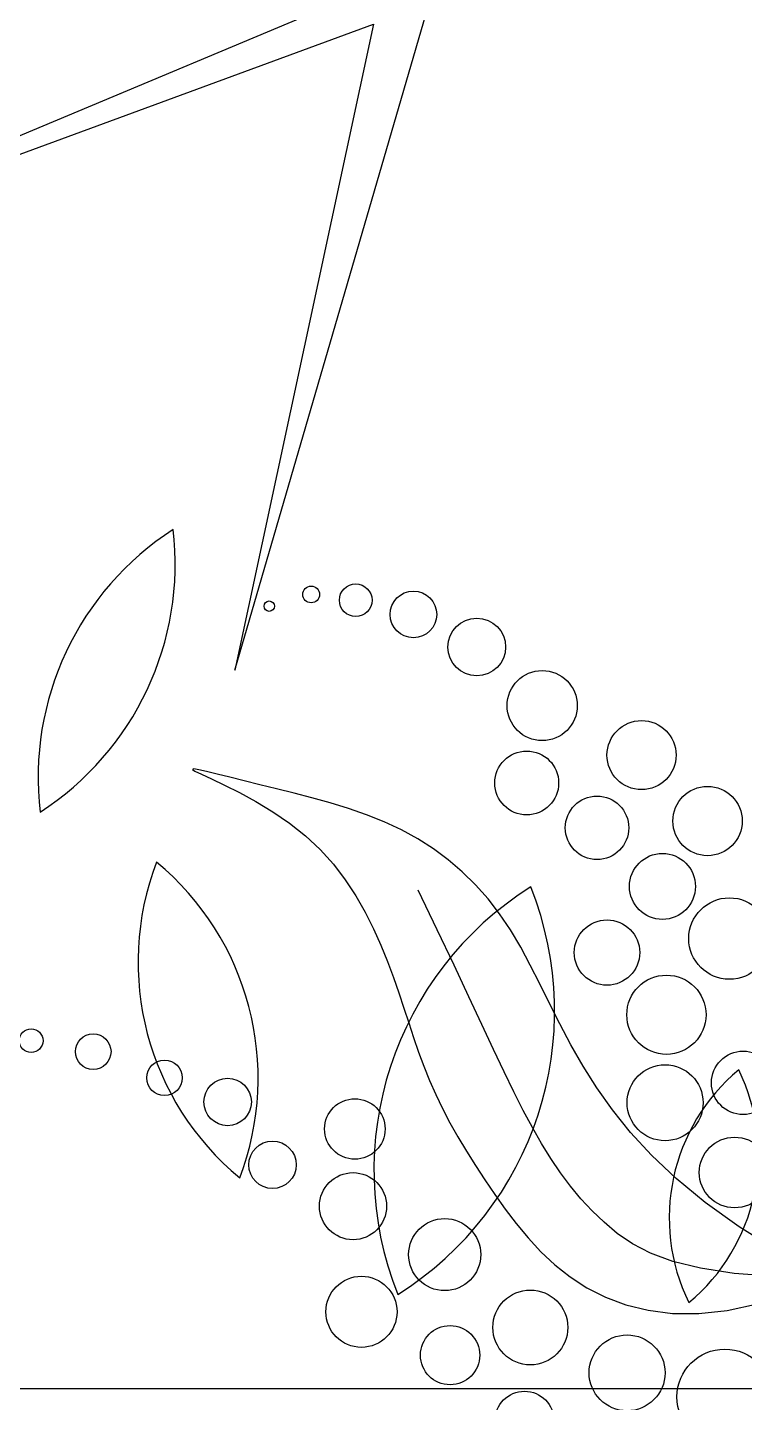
# Model space of a CAD drawing. Header units: millimetres. Extents: x -1030105 to 906887, y -616134 to 1220667.
# Drawn here: x -98231 to -97145, y 561274 to 563357 of the extents above; entities that cross this region are included whole.
import ezdxf
from ezdxf.enums import TextEntityAlignment as Align

# ---------------------------------------------------------------- set-up
doc = ezdxf.new("R2010")
doc.units = ezdxf.units.MM
doc.header["$MEASUREMENT"] = 0
for name, pattern in [('CENTER', [2, 1.25, -0.25, 0.25, -0.25]), ('DASH', [0.35, 0.25, -0.1]), ('DASHED', [0.75, 0.5, -0.25])]:
    doc.linetypes.add(name, pattern=pattern)
doc.layers.add('A-Furniture', color=143, linetype='Continuous')
doc.layers.add('A-Tree', color=98, linetype='Continuous')
doc.layers.add('A-Wall', color=6, linetype='Continuous', lineweight=9)
doc.styles.add('Arial_Bold', font='arialbd.ttf')

# ---------------------------------------------------------------- blocks, each defined once
blk = doc.blocks.new('FUR')
at = {"layer": 'A-Furniture'}
blk.add_spline([(-46363.2046159654, 38182.85801342491), (-48352.45049999998, 38723.47072861483), (-50738.45049999998, 38177.97072861483), (-51361.95049999998, 36516.97072861483), (-50932.45049999998, 34079.47072861483), (-50064.45049999998, 32040.47072861483), (-50421.45049999998, 30984.47072861483), (-51847.95049999998, 29642.97072861483), (-52520.45049999998, 28301.97072861483), (-51538.45049999998, 26725.97072861483), (-50124.45049999998, 25889.47072861483), (-50094.95049999998, 24970.97072861483), (-52639.45049999998, 24598.97072861483), (-55764.95049999998, 24190.97072861483), (-58101.45049999998, 22242.47072861483), (-58906.45049999998, 18981.47072861483), (-56698.45049999998, 16186.47072861483), (-53354.95049999998, 16334.47072861483), (-51777.45049999998, 19442.47072861483), (-50750.45049999998, 19799.47072861483), (-49707.95049999998, 18980.47072861483), (-48063.95049999998, 17525.97072861483), (-44521.95049999998, 19754.47072861483), (-45333.45049999998, 23058.97072861483), (-45063.45049999998, 25559.47072861483), (-44006.95049999998, 26674.97072861483), (-42619.95049999998, 29779.47072861483), (-44288.45049999998, 31022.47072861483), (-44768.45049999998, 31763.97072861483), (-44666.95049999998, 32855.97072861483), (-43949.45049999998, 34829.47072861483), (-44667.45049999998, 36917.97072861483), (-46363.20461596519, 38182.85801342502)], degree=3, dxfattribs=at)
at = {"layer": 'A-Furniture', "color": 8, "linetype": 'DASH', "ltscale": 50}
blk.add_spline([(-50565.95049999998, 37158.97072861483), (-51007.95049999998, 36018.47072861483), (-50216.45049999998, 33498.97072861483), (-49314.45049999998, 31732.97072861483), (-50013.95049999998, 29838.47072861483), (-51872.95049999998, 28826.97072861483), (-52222.45049999998, 28146.47072861483), (-51693.45049999998, 27010.97072861483), (-49882.95049999998, 26208.47072861483), (-49561.45049999998, 25206.47072861483), (-50398.45049999998, 23780.47072861483), (-53858.45049999998, 23927.97072861483), (-55624.95049999998, 23970.97072861483), (-58351.95049999998, 20316.47072861483), (-57893.95049999998, 17233.97072861483), (-55903.95049999998, 16634.97072861483), (-53916.45049999998, 17057.97072861483), (-52627.95049999998, 18970.97072861483), (-51723.95049999998, 19729.47072861483), (-50443.95049999998, 19895.47072861483), (-49094.45049999998, 18897.47072861483), (-47842.95049999998, 18106.47072861483), (-46007.95049999998, 18156.47072861483), (-44971.95049999998, 19467.47072861483), (-45615.95049999998, 21674.97072861483), (-45842.45049999998, 25105.97072861483), (-44013.45049999998, 27179.97072861483), (-43513.95049999998, 29135.47072861483), (-44916.45049999998, 31443.97072861483), (-45133.45049999998, 32868.97072861483), (-44396.45049999998, 34640.47072861483), (-45721.95049999998, 37012.97072861483), (-47384.45049999998, 37836.47072861483), (-50304.45049999998, 37553.97072861483), (-50565.95049999998, 37158.97072861483)], degree=3, dxfattribs=at)
blk = doc.blocks.new('12PPLT11')
at = {"color": 0, "linetype": 'ByBlock'}
for p, q in [((-0.1437730822779031, -0.3259727946953035), (-0.08983024894462233, -0.1406850446953172)), ((-0.1132836656112204, -0.1442032113619689), (-0.2973929989445878, -0.2216018780286504)), ((-0.2973929989445878, -0.2216018780286504), (-0.1062476656112494, -0.1512394613619676)), ((-0.1062476656112494, -0.1512394613619676), (-0.1437730822779031, -0.3259727946953035))]:
    blk.add_line(p, q, dxfattribs=at)
for centre, radius, start, end in [((-0.1170221656112673, -0.3550754613619915), 0.07992766666666666, 122.8873140000795, 186.7253339983677), ((-0.2397997489446198, -0.2973172946953753), 0.07992766666666666, 302.8873140000795, 6.725333998367705), ((-0.09402816561123473, -0.4049786280286582), 0.07587533333333334, 159.1169870000139, 230.3606239999304), ((-0.2133241656113043, -0.4363617113620251), 0.07587533333333334, 339.1169870000139, 50.36062399993038), ((-0.01558799894461771, -0.4613768780286875), 0.09055483333333332, 122.1169889999252, 201.7275270020464), ((-0.147852748944608, -0.4182029613620273), 0.09055483333333332, 302.1169889999251, 21.72752700204642), ((0.02581150105539365, -0.4742419613620257), 0.05212266666666666, 129.7475050001382, 206.0709009984855), ((-0.05433524894465336, -0.457073461361972), 0.05212266666666666, 309.7475050001382, 26.07090099848551)]:
    blk.add_arc(centre, radius, start, end, dxfattribs=at)
blk = doc.blocks.new('CAY8')
at = {"color": 0, "linetype": 'ByBlock'}
for p, q in [((228.54305596823, 579.7767229568726), (227.7849597916083, 579.9934766523456)), ((227.7849597916083, 579.9934766523456), (228.434608818885, 578.5095494208235)), ((230.5649945906498, 578.0593684473224), (228.54305596823, 579.7767229568726)), ((228.434608818885, 578.5095494208235), (230.5576977554902, 575.1957228446499)), ((230.5576977554902, 575.1957228446499), (233.9070890959138, 570.2062252904234)), ((233.7068729003095, 575.0414932372678), (230.5649945906498, 578.0593684473224)), ((237.824788138847, 570.923177440347), (233.7068729003095, 575.0414932372678)), ((233.9070890959138, 570.2062252904234), (238.1574372819105, 563.7661468222304)), ((242.7748375484898, 565.9045011694125), (237.824788138847, 570.923177440347)), ((248.4131183706795, 560.1855445386263), (242.7748375484898, 565.9045011694125)), ((238.1574372819105, 563.7661468222304), (242.9833967540562, 556.1005775022586)), ((254.5957278474471, 553.966387661103), (248.4131183706795, 560.1855445386263)), ((242.9833967540562, 556.1005775022586), (248.059621954957, 547.4346073942015)), ((261.1808487358376, 547.4148060442985), (254.5957278474471, 553.966387661103)), ((248.059621954957, 547.4346073942015), (253.0607673255818, 537.9933265614909)), ((268.0350058553759, 540.569356772643), (261.1808487358376, 547.4148060442985)), ((253.0607673255818, 537.9933265614909), (257.6614873077506, 528.0018250665762)), ((275.0268095418451, 533.4362923239914), (268.0350058553759, 540.569356772643)), ((257.6614873077506, 528.0018250665762), (261.5364363427598, 517.6851929732165)), ((282.0248701303735, 526.0218651765917), (275.0268095418451, 533.4362923239914)), ((288.8977979559586, 518.3323278085609), (282.0248701303735, 526.0218651765917)), ((261.5364363427598, 517.6851929732165), (264.4322202932253, 507.2414261919348)), ((295.5142033542525, 510.3739326986051), (288.8977979559586, 518.3323278085609)), ((264.4322202932253, 507.2414261919348), (266.383250708679, 496.7601440256785)), ((301.7426966605799, 502.1529323244486), (295.5142033542525, 510.3739326986051)), ((307.4518882105276, 493.6755791647975), (301.7426966605799, 502.1529323244486)), ((266.383250708679, 496.7601440256785), (267.4958905588592, 486.3038716249448)), ((312.5322866161023, 484.9470836177225), (307.4518882105276, 493.6755791647975)), ((267.4958905588592, 486.3038716249448), (267.8765028131766, 475.9351341406236)), ((316.9619936003601, 475.9684877633354), (312.5322866161023, 484.9470836177225)), ((267.8765028131766, 475.9351341406236), (267.6314504428101, 465.7164567224263)), ((320.7410091633665, 466.7397916012433), (316.9619936003601, 475.9684877633354)), ((267.6314504428101, 465.7164567224263), (266.8670964167122, 455.7103645220941)), ((296.0507108769834, 437.3696902261599), (298.3755771013984, 461.1292075637557)), ((323.8693333045321, 457.2609951314462), (320.7410091633665, 466.7397916012433)), ((266.8670964167122, 455.7103645220941), (265.689803705538, 445.9793826892073)), ((326.3469660243809, 447.5320983542715), (323.8693333045321, 457.2609951314462)), ((265.689803705538, 445.9793826892073), (264.205935279484, 436.5860363743941)), ((328.1739073233057, 437.5531012693918), (326.3469660243809, 447.5320983542715)), ((264.205935279484, 436.5860363743941), (262.5145546937292, 427.5709669323205)), ((293.8916458321346, 416.3112546407738), (296.0507108769834, 437.3696902261599)), ((329.3501572005207, 427.3240038772656), (328.1739073233057, 437.5531012693918)), ((262.5145546937292, 427.5709669323205), (260.6855278454768, 418.8872805300725)), ((329.8757156559604, 416.8448061773688), (329.3501572005207, 427.3240038772656)), ((260.6855278454768, 418.8872805300725), (258.7814212181565, 410.466199539298)), ((291.9140235874966, 397.6537806378929), (293.8916458321346, 416.3112546407738)), ((329.7797803823069, 406.1071715018279), (329.8757156559604, 416.8448061773688)), ((258.7814212181565, 410.466199539298), (256.8648012942158, 402.2389463308591)), ((256.8648012942158, 402.2389463308591), (254.9982345566259, 394.1367432765346)), ((329.2083398390405, 395.0694165086552), (329.7797803823069, 406.1071715018279)), ((254.9982345566259, 394.1367432765346), (253.2442874878998, 386.0908127467283)), ((290.1334857633865, 381.0971480466342), (291.9140235874966, 397.6537806378929)), ((328.3365801785858, 383.6815211880548), (329.2083398390405, 395.0694165086552)), ((253.2442874878998, 386.0908127467283), (251.6655265710087, 378.0323771135463)), ((288.5656739813003, 366.3412366972934), (290.1334857633865, 381.0971480466342)), ((327.3396875521885, 371.893465529969), (328.3365801785858, 383.6815211880548)), ((251.6655265710087, 378.0323771135463), (250.324518289317, 369.8926587475235)), ((326.392848112142, 359.655229524602), (327.3396875521885, 371.893465529969)), ((250.324518289317, 369.8926587475235), (249.2702730536275, 361.6133008852066)), ((287.2262298613587, 353.0859264199044), (288.5656739813003, 366.3412366972934)), ((249.2702730536275, 361.6133008852066), (248.4975769907196, 353.1776302195303)), ((325.6712480098886, 346.9167931620923), (326.392848112142, 359.655229524602)), ((248.4975769907196, 353.1776302195303), (247.9876601554006, 344.5793943103581)), ((286.1307950244682, 341.0310970442388), (287.2262298613587, 353.0859264199044)), ((247.9876601554006, 344.5793943103581), (247.7217526035256, 335.8123407153926)), ((325.3500733980491, 333.6281364324477), (325.6712480098886, 346.9167931620923)), ((247.7217526035256, 335.8123407153926), (247.6810843898365, 326.8702169932531)), ((285.2950110915353, 329.8766283996101), (286.1307950244682, 341.0310970442388)), ((284.737648007098, 319.3583522138233), (285.2950110915353, 329.8766283996101)), ((325.6045104283276, 319.739239325414), (325.3500733980491, 333.6281364324477)), ((247.6810843898365, 326.8702169932531), (247.8468855694027, 317.7467707034757)), ((326.6261512537258, 305.1753045594978), (325.6045104283276, 319.739239325414)), ((247.8468855694027, 317.7467707034757), (248.2003861974245, 308.4357494038286)), ((284.4899890125762, 309.3559078017734), (284.737648007098, 319.3583522138233)), ((248.2003861974245, 308.4357494038286), (248.7228163289055, 298.9309006529311)), ((284.5864456734143, 299.7848863756026), (284.4899890125762, 309.3559078017734)), ((328.6722120328941, 289.7624257638618), (326.6261512537258, 305.1753045594978)), ((248.7228163289055, 298.9309006529311), (249.4235609365733, 289.2363928313443)), ((285.0614295553842, 290.560879148763), (284.5864456734143, 299.7848863756026)), ((285.9493522243883, 281.599477333004), (285.0614295553842, 290.560879148763)), ((249.4235609365733, 289.2363928313443), (250.4246246620187, 279.3980776051703)), ((332.016314926108, 273.3019192963638), (328.6722120328941, 289.7624257638618)), ((250.4246246620187, 279.3980776051703), (251.8761670633121, 269.472227463435)), ((287.2846252453473, 272.8162721409262), (285.9493522243883, 281.599477333004)), ((251.8761670633121, 269.472227463435), (253.9283477000299, 259.5151148933965)), ((289.1016601840984, 264.1268547854579), (287.2846252453473, 272.8162721409262)), ((336.9320820922676, 255.5951015136834), (332.016314926108, 273.3019192963638)), ((291.4348686064786, 255.4468164788723), (289.1016601840984, 264.1268547854579)), ((253.9283477000299, 259.5151148933965), (256.7313261307008, 249.5830123839496)), ((294.4064981465654, 246.6763498846503), (291.4348686064786, 255.4468164788723)), ((343.6931356924342, 236.4432887743988), (336.9320820922676, 255.5951015136834)), ((256.7313261307008, 249.5830123839496), (260.4352619141155, 239.7321924224179)), ((298.4901407165689, 237.6540534728065), (294.4064981465654, 246.6763498846503)), ((260.4352619141155, 239.7321924224179), (265.1903146093264, 230.0189274976965)), ((304.2472242973981, 228.2031271637115), (298.4901407165689, 237.6540534728065)), ((352.5730978855736, 215.6477974348618), (343.6931356924342, 236.4432887743988)), ((265.1903146093264, 230.0189274976965), (271.1466437744039, 220.4994900975016)), ((312.2391768695034, 218.1467708784567), (304.2472242973981, 228.2031271637115)), ((271.1466437744039, 220.4994900975016), (278.4499594757672, 211.2501850619537)), ((323.0274264142517, 207.3081845373472), (312.2391768695034, 218.1467708784567)), ((363.8455908318301, 193.0099438536508), (352.5730978855736, 215.6477974348618)), ((278.4499594757672, 211.2501850619537), (287.2281738076654, 202.4274466370571)), ((287.2281738076654, 202.4274466370571), (297.60474937047, 194.207741420827)), ((337.1734009120937, 195.5105680614743), (323.0274264142517, 207.3081845373472)), ((297.60474937047, 194.207741420827), (309.7031487657314, 186.7675360105586)), ((355.238528343938, 182.5771213712087), (337.1734009120937, 195.5105680614743)), ((309.7031487657314, 186.7675360105586), (323.6468345941485, 180.2832970042018)), ((323.6468345941485, 180.2832970042018), (339.5592694572715, 174.9314909998375))]:
    blk.add_line(p, q, dxfattribs=at)
for centre, radius in [((308.871727297048, 634.0487209166113), 2.81873166861981), ((331.5741172537182, 627.7466843330785), 4.545372486394402), ((350.4927755512927, 612.6217852167556), 8.822843673474523), ((373.1951655079629, 589.93442711227), 12.60709149153757), ((393.3750590308209, 557.1638217898453), 15.59099735597442), ((407.2487244603126, 511.7891244401562), 18.94813183971715), ((77.3407325483222, 499.5445846276652), 6.40257541686573), ((378.4606751219708, 480.3368960959069), 17.24927962176853), ((102.9679639149708, 477.1356083871815), 9.60384426601566), ((439.3253496173438, 461.1292075637557), 18.66978943225168), ((128.5951952811611, 445.1227878810478), 9.60384426601566), ((398.4200259157897, 439.945839492686), 17.14734747035369), ((151.0190227270523, 416.3112550827882), 12.81361568325039), ((451.3922691483695, 412.2168672088392), 18.73870680104093), ((412.2937173283954, 394.5711421433898), 17.82511153813365), ((368.1501726403385, 379.446243026674), 17.64572506551252), ((154.2224266477442, 374.6945903102187), 12.80511311516639), ((202.2734854598257, 368.2920148935536), 16.32382515663563), ((428.6898791916992, 351.7172707428927), 22.01284316869965), ((179.8496580143928, 333.0779066786945), 18.11519118753826), ((378.2401323929316, 334.0715456774433), 21.3969291632495), ((353.0152719851048, 293.7384813667904), 20.51842207483037), ((154.2224266477442, 281.8573976400166), 19.20768853203212), ((208.6802933017334, 285.0586853483492), 19.47298373191511), ((394.6362942566284, 281.1344081992011), 17.14438200037023), ((365.6277021891819, 242.0617474335031), 19.07366132155314), ((183.0530619350848, 237.0394451590491), 16.01023344620376), ((227.9006908434258, 227.4356008930063), 20.24801601463795), ((199.0700815391338, 185.8189361203713), 16.01319991644086), ((259.9347300518511, 179.4163607037717), 20.50649462682387), ((298.3755771013984, 141.0009836398622), 25.82640334534917)]:
    blk.add_circle(centre, radius, dxfattribs=at)
blk = doc.blocks.new('CÂY')
at = {"layer": 'A-Tree', "color": 8, "ltscale": 10, "xscale": 5600, "yscale": 5600, "zscale": 5600}
blk.add_blockref('12PPLT11', (-7918.139272576766, 55097.5177320498), dxfattribs=at)
at = {"layer": 'A-Tree', "color": 8, "ltscale": 10, "xscale": 2.803183510899544, "yscale": 2.803183510899544, "zscale": 2.803183510899544, "rotation": 31.14823041759436}
blk.add_blockref('CAY8', (-8492.726565111967, 51399.82218177477), dxfattribs=at)
blk = doc.blocks.new('BỐ TRÍ LAY OUT')
at = {"layer": 'A-Furniture', "color": 3}
for name, p in [('CÂY', (4286.75486311756, 4469.288343299762)), ('FUR', (48783.7433631176, 18654.71482977469))]:
    blk.add_blockref(name, p, dxfattribs=at)
blk = doc.blocks.new('*U1486')
at = {"color": 8, "linetype": 'CENTER', "ltscale": 500}
blk.add_line((-6392.643045294039, 7811.817619178139), (-6055.4829418041, 7811.817619178139), dxfattribs=at)
at = {"style": 'Arial_Bold'}
blk.add_attdef('TRUC', text='', height=2.5, dxfattribs=at).set_placement((-6401.947800032925, 7811.817619178007), align=Align.MIDDLE_CENTER)
blk = doc.blocks.new('TRỤC')
at = {"color": 0, "xscale": 199.9999999999901, "yscale": 199.9999999999901, "zscale": 199.9999999999901}
blk.add_blockref('*U1486', (1270336.330398289, -1505663.523835537), dxfattribs=at)
blk = doc.blocks.new('TƯỜNG KIẾN TRÚC')
at = {"color": 0}
blk.add_lwpolyline([(-59109.45050007258, -10951.41178502212, 0.3007712608834658), (-59433.48834112042, -20977.9515451272, -0.1109267746102993), (-58324.95049999893, -25392.9117849312, 0.2744959358900485), (-54764.67693125011, -30745.50201954215), (-54870.07724847212, -30916.70735113195, -0.2737434813125313), (-58524.82350961678, -25400.4982577007, 0.110781498324218), (-59608.28799956816, -21075.5089369925, -0.3003100924078351), (-59276.732707736, -10841.56509468262, 0.1203599662711941), (-56712.10026304639, -2725.501215154189, -0.428868107866043), (-44402.02985209874, 7806.991538148141), (-44422.95049881186, 7608.088214958785, 0.4288927192910423), (-56512.45050001712, -2737.411785252159, -0.1204783687929575)], format="xyb", close=True, dxfattribs=at)
blk = doc.blocks.new('KIẾN TRÚC')
h = blk.add_hatch(color=9)
h.dxf.hatch_style = 1
edge = h.paths.add_edge_path(flags=16)
edge.add_line((62281.95049999998, 27412.02927138517), (55232.82389649404, 27412.02927138505))
edge.add_arc((32545.50878812408, 30716.66293956665), 22926.72829924391, 284.53695158247865, 351.7125813344091, ccw=False)
edge.add_line((38300.21700792988, 8523.911784915952), (13217.51784992669, 8523.911784910597))
edge.add_arc((23753.10182550838, 24110.84943410289), 18813.58963585476, 227.7677182561868, 235.9442986410003, ccw=False)
edge.add_arc((7788.819823088517, 12733.3910908635), 4187.039666959467, 236.0590124962323, 322.4360737019827, ccw=False)
edge.add_arc((13873.5970987339, 18503.25729619298), 12505.26566685072, 190.8327360748526, 227.6605687844487, ccw=False)
edge.add_arc((25477.52443721271, 20792.18331255531), 24332.69085544715, 180.6832153365221, 190.991126688788, ccw=False)
edge.add_arc((3282.93561756362, 20557.21277457592), 2137.084471138149, 101.08076224722828, 181.479400931386, ccw=False)
edge.add_line((2872.204064266523, 22654.45611475036), (4986.06665855035, 23013.11448664329))
edge.add_arc((28039.69241930227, 24288.4119512235), 23088.87273861522, 153.2014320220877, 183.1663029992741, ccw=False)
edge.add_arc((10232.26976538847, 40544.64471371844), 6483.106001901682, 182.8401094538115, 244.3962742115525, ccw=False)
edge.add_arc((-6425.00274742386, 39970.86676714511), 10185.26120742048, 1.420812516492314, 26.70695635716553)
edge.add_arc((10590.58143904217, 49414.25633883046), 9292.69259551461, 144.7133172211654, 211.5754885360199, ccw=False)
edge.add_arc((-12326.15115191392, 64090.21360378864), 17935.64217367859, 328.7375359512051, 356.1899532233969)
edge.add_arc((16735.32676788772, 62308.59922571364), 11181.04393981935, 84.1243873636841, 176.9761863570094, ccw=False)
edge.add_arc((20708.98128665387, 99752.52490135818), 26473.21942281876, 263.8653720447036, 288.4869561324928)
edge.add_arc((35667.35201082098, 54479.70646712999), 21207.13938727637, 73.35106851793267, 108.03023985438841, ccw=False)
edge.add_arc((44765.46109434243, 84516.17499720305), 10177.42256554817, 252.7258710955127, 285.7130125077479)
edge.add_arc((49658.99676799333, 68415.98596348311), 6655.601145545619, 49.49953772748103, 108.7311152981473, ccw=False)
edge.add_arc((48035.04809900769, 66009.84854850778), 9545.540963997893, -2.328829575281418, 51.46764420018991, ccw=False)
edge.add_line((57572.70516659174, 65621.96975748474), (49483.50000000001, 65623.9117849106))
edge.add_line((49483.50000000001, 65623.9117849106), (62281.95049999965, 65623.9117849191))
edge.add_line((62281.95049999965, 65623.9117849191), (62281.95049999998, 27412.02927138517))
h.paths.add_polyline_path([(0, 77895.5), (64428.50000000001, 77895.5), (64428.50000000001, -0.577250000089407), (-1.792749999687658, 0.577250000089407)])
at = {"color": 3}
blk.add_blockref('TRỤC', (5188.757962470409, 8718.304113260703), dxfattribs=at)
at = {"layer": 'A-Wall'}
blk.add_blockref('TƯỜNG KIẾN TRÚC', (62285.79396247002, 65615.61311326921), dxfattribs=at)

msp = doc.modelspace()

# ---------------------------------------------------------------- linework, layer by layer
at = {"color": 1, "linetype": 'DASHED', "ltscale": 1000, "const_width": 50}
msp.add_lwpolyline([(-95670.36382637039, 506057.7127576224, -0.1976179126471055), (-98776.4909959755, 504407.8530505756, -0.1933850795687879), (-101327.4665850348, 505136.2682151492, -0.1620892894414481), (-105187.3251048478, 512029.4862030041, -0.0450071005246337), (-105631.9365025142, 516378.5384931223, -0.3659412979444954), (-103906.2959357335, 518530.9561147504), (-101743.9030274843, 518897.8486090698, -0.1357393945070406), (-99338.88206733699, 530570.340333024, -0.2750178852905023), (-103021.3730096331, 536099.9135275302, 0.1107814983251507), (-104104.8374997806, 540424.9028483479, -0.3003100923854334), (-103773.2822078853, 550658.8466900261, 0.1203599662960986), (-101208.6497629923, 558774.9105705839, -0.4288681078624456), (-88898.57935298752, 569307.4033231586, 0.107847157214301), (-77675.15854412533, 570521.9329957211, -0.1524819869208155), (-65035.16077594279, 570674.3053047663, 0.1449358142641596), (-59256.79872041271, 570595.5800135372, -0.2643588036035894), (-52796.99522499467, 569353.4099046133, -0.2237263001650759), (-49205.79483340826, 561498.4697574847), (-44496.54950000049, 561500.4117849191), (-44496.54950000002, 523288.5292713851), (-51545.67610350606, 523288.5292713851, -0.3011393681377011), (-68478.28299209109, 504400.4117849106), (-93560.98215007345, 504400.4117849106, -0.03627546227429911), (-95670.36382637039, 506057.7127576224)], format="xyb", dxfattribs=at)

# ---------------------------------------------------------------- block references
at = {"color": 3}
for name, p in [('KIẾN TRÚC', (-106778.5, 495876.5)), ('BỐ TRÍ LAY OUT', (-93480.29286311776, 504642.1131132607))]:
    msp.add_blockref(name, p, dxfattribs=at)

doc.saveas('drawing.dxf')
